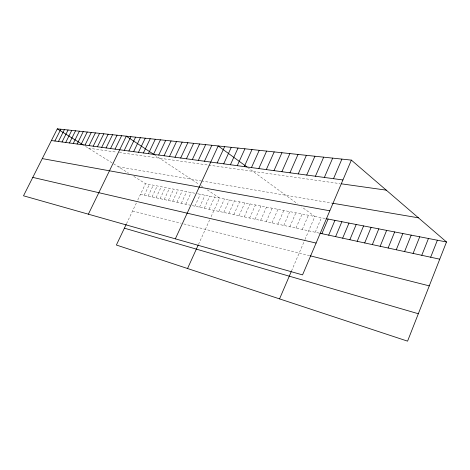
<?xml version="1.0" encoding="UTF-8"?>
<svg xmlns="http://www.w3.org/2000/svg" width="470" height="470" viewBox="0 0 470 470"><rect width="100%" height="100%" fill="white"/><g stroke="black" fill="none" stroke-linecap="round" stroke-linejoin="round"><path stroke-width="0.35" stroke-dasharray="2.35 1.76" d="M315.241 232.239L321.421 217.751M302.304 229.442L308.414 215.237M291.494 271.008L304.683 240.223M304.971 239.547L314.853 216.482L301.687 206.876M296.012 228.079L302.093 214.009M289.843 226.746L295.883 212.81M283.78 225.436L289.79 211.629M277.829 224.143L283.81 210.466M266.249 221.64L272.159 208.21M271.989 222.88L277.929 209.332M260.609 220.418L266.484 207.111M255.069 219.22L260.915 206.036M249.623 218.039L255.433 204.973M239.013 215.742L244.758 202.905M244.271 216.882L250.052 203.927M233.837 214.626L239.553 201.894M223.755 212.44L229.407 199.932M228.755 213.521L234.442 200.907M218.832 211.377L224.454 198.975M209.091 209.268L214.655 197.071M198.463 244.494L209.685 219.813M211.124 216.647L219.59 198.029L205.613 188.77M204.268 208.222L209.802 196.131M194.862 206.189L200.326 194.298M199.527 207.2L205.026 195.209M181.303 203.251L186.684 191.654M185.75 204.215L191.161 192.524M172.619 201.371L177.942 189.962M176.926 202.306L182.278 190.802M168.378 200.455L173.671 189.134M160.094 198.663L165.328 187.518M164.206 199.55L169.47 188.323M152.051 196.924L157.233 185.95M156.04 197.788L161.251 186.731M144.255 195.232L149.378 184.428M148.126 196.072L153.273 185.186M126.518 223.702L136.365 202.981M137.822 199.915L145.536 183.688L195.056 193.276M88.401 148.173L116.613 152.151M119.339 152.538L208.028 165.035M208.727 165.129L340.168 183.653M118.334 166.78L200.825 180.809M201.536 180.932L331.92 203.111M197.688 193.787L325.434 218.532M140.442 194.41L190.268 205.196M192.236 205.619L319.9 233.249M132.569 210.971L181.226 223.25M183.811 223.908L309.63 255.668M85.605 146.434L112.26 163.002M113.487 163.766L128.733 173.242M133.844 176.42L145.536 183.688M154.736 155.041L199.033 184.405M200.843 185.603L202.635 186.79M247.443 167.297L297.363 203.721"/><path stroke-width="0.7" d="M351.366 160.111L302.551 274.903L23.5 195.796L57.305 128.851L351.366 160.111L446.5 241.98L407.572 341.149L116.384 245.029L126.213 224.343M430.661 257.225L437.382 240.217M421.778 255.298L428.458 238.49M413.089 253.418L419.734 236.798M404.588 251.579L411.197 235.141M396.269 249.782L402.843 233.525M388.126 248.019L394.659 231.939M380.148 246.292L386.651 230.388M372.34 244.6L378.802 228.867M364.691 242.943L371.118 227.38M357.194 241.322L363.592 225.923M349.85 239.735L356.207 224.49M342.654 238.172L348.975 223.091M335.598 236.651L341.884 221.717M328.683 235.153L334.928 220.371M321.897 233.684L328.113 219.049M333.518 178.682L341.896 159.107M324.359 177.449L332.672 158.126M279.55 298.891L291.218 271.654M315.429 176.238L323.677 157.168M306.722 175.063L314.912 156.234M298.238 173.912L306.37 155.329M289.961 172.796L298.027 154.442M281.882 171.703L289.89 153.578M273.998 170.639L281.947 152.732M266.308 169.594L274.192 151.91M258.788 168.577L266.619 151.105M251.45 167.584L259.223 150.318M244.277 166.615L251.991 149.548M237.268 165.669L244.923 148.796M230.412 164.741L238.014 148.062M187.536 268.517L198.158 245.158M223.714 163.836L231.258 147.345M217.158 162.949L224.648 146.64M175.345 238.842L218.186 145.953L246.873 166.885M204.468 161.233L211.853 145.277M192.312 159.589L199.591 143.979M198.328 160.405L205.66 144.619M186.425 158.795L193.652 143.344M180.656 158.014L187.836 142.727M169.47 156.504L176.55 141.523M175.01 157.25L182.137 142.122M164.048 155.77L171.074 140.941M158.731 155.047L165.704 140.371M148.403 153.655L155.282 139.267M153.514 154.342L160.44 139.813M143.385 152.973L150.218 138.726M133.639 151.657L140.377 137.681M138.462 152.309L145.254 138.198M128.898 151.017L135.595 137.169M88.372 214.185L126.289 136.183L154.142 154.642M124.25 150.388L130.901 136.67M110.538 148.532L117.048 135.201M115.068 149.143L121.624 135.689M106.085 147.933L112.559 134.72M97.431 146.758L103.811 133.791M101.72 147.339L108.147 134.256M89.083 145.63L95.381 132.898M93.219 146.194L99.558 133.339M81.022 144.543L87.238 132.029M85.017 145.083L91.274 132.458M73.238 143.491L79.371 131.195M77.098 144.008L83.266 131.606M65.712 142.469L71.769 130.384M69.443 142.974L75.535 130.789M58.439 141.488L64.413 129.602M62.046 141.975L68.062 129.99M54.89 141.006L60.83 129.221M51.4 140.536L342.924 179.957M341.555 183.846L386.27 190.15M332.596 203.222L418.429 217.822M42.282 158.601L329.817 210.789M326.104 218.662L446.5 241.98M319.9 233.249L439.744 259.187M32.794 177.384L316.087 243.061M310.294 255.833L429.274 285.872M124.391 228.179L418.335 313.737M57.305 128.851L83.36 145.042"/></g></svg>
